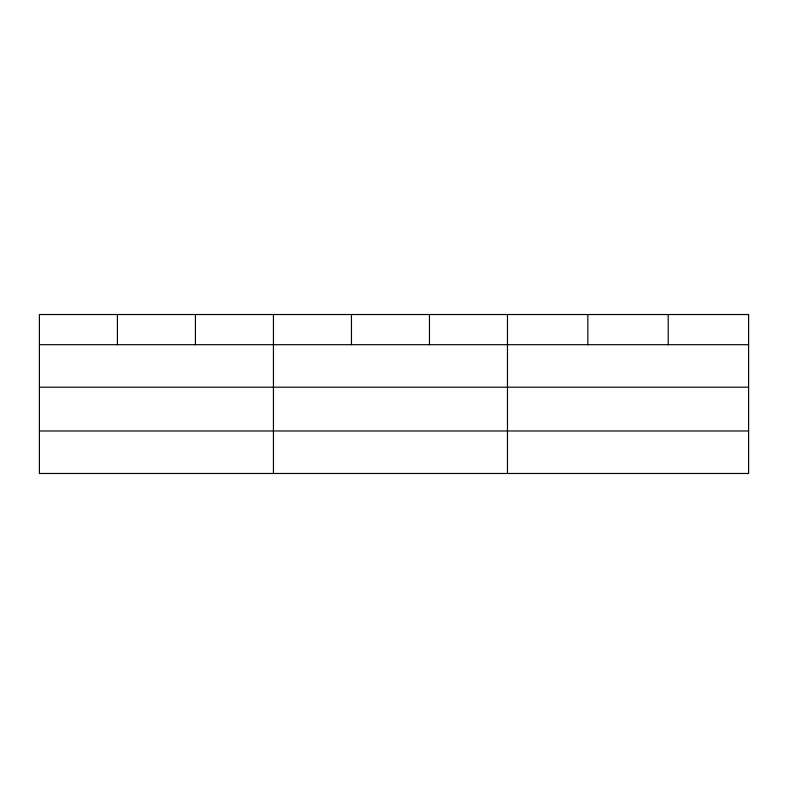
<?xml version="1.0" encoding="UTF-8"?>
<svg xmlns="http://www.w3.org/2000/svg" width="788" height="788" viewBox="0 0 788 788"><rect width="100%" height="100%" fill="white"/><g stroke="black" fill="none" stroke-linecap="round" stroke-linejoin="round"><path stroke-width="1.18" d="M748.6 387.194L748.6 314.52L39.4 314.52L39.4 473.48L748.6 473.48L748.6 387.194L39.4 387.194M39.4 344.691L748.6 344.691M39.4 430.977L748.6 430.977M668.224 314.52L668.224 344.691M587.848 314.52L587.848 344.691M507.472 314.52L507.472 473.48M429.46 314.52L429.46 344.691M351.448 314.52L351.448 344.691M273.436 314.52L273.436 473.48M195.424 314.52L195.424 344.691M117.412 314.52L117.412 344.691"/></g></svg>
